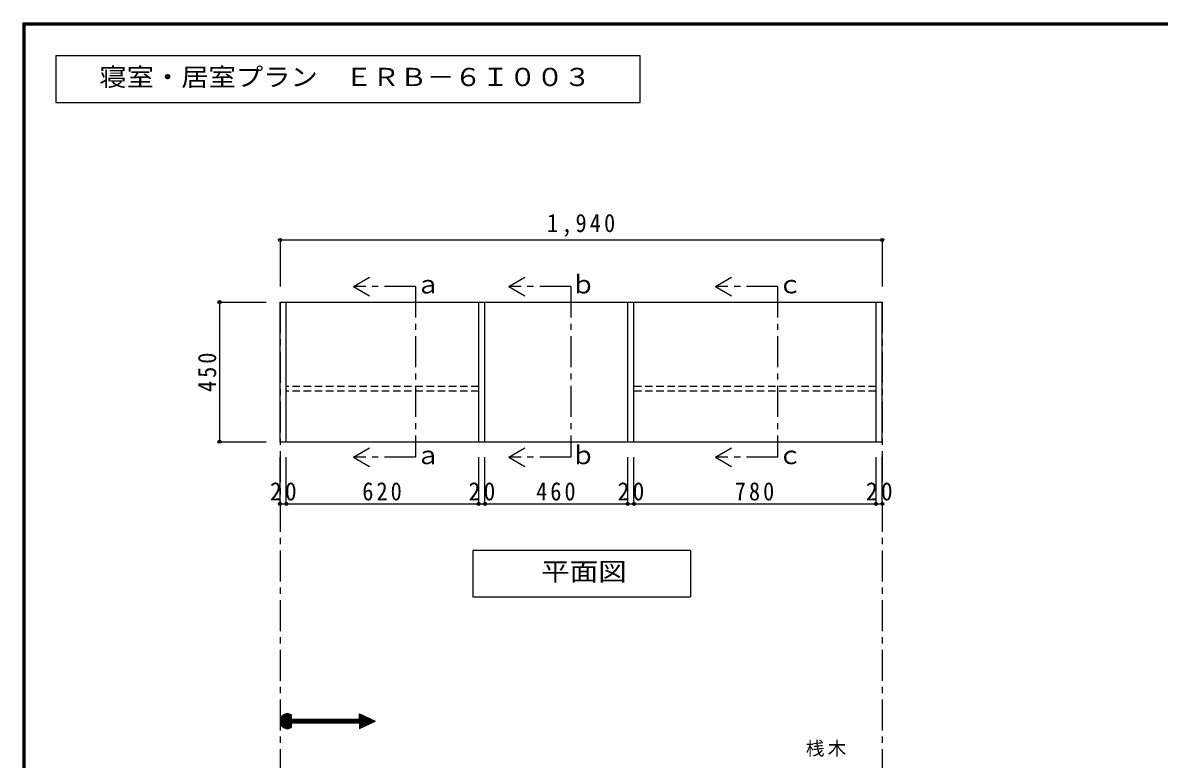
# Model space of a CAD drawing. Units: millimetres at full size, sheet at 1:20. Extents: x -3922 to 3878, y -2932 to 2722.
# Drawn here: x -3922 to -261, y 350 to 2722 of the extents above; entities that cross this region are included whole.
import ezdxf
from ezdxf.enums import TextEntityAlignment as Align

# ---------------------------------------------------------------- set-up
doc = ezdxf.new("R2010")
doc.units = ezdxf.units.MM
doc.header["$LTSCALE"] = 20
doc.header["$PDMODE"] = 32
doc.header["$PDSIZE"] = 10
doc.linetypes.add('CHAIN1', pattern=[8, 5, -1, 1, -1])
doc.linetypes.add('DASHED1', pattern=[1.8, 1.2, -0.6])
for name, color, linetype in [('0-2_本体', 2, 'Continuous'), ('0-3_固定棚', 2, 'Continuous'), ('0-4_可動棚', 3, 'Continuous'), ('0-6_ﾊﾟｲﾌﾟﾊﾝｶﾞｰ', 4, 'Continuous'), ('0-A_文字', 7, 'Continuous'), ('0-B_寸法', 4, 'Continuous'), ('F-1_枠', 6, 'Continuous')]:
    doc.layers.add(name, color=color, linetype=linetype)
doc.styles.add('ＭＳ ゴシック', font='')
doc.styles.get('ＭＳ ゴシック').set_extended_font_data('MS Gothic')

msp = doc.modelspace()

# ---------------------------------------------------------------- linework, layer by layer
at = {"layer": '0-2_本体'}
for p, q in [((-3093.06, 1822.73), (-3073.06, 1822.73)), ((-3093.06, 1372.73), (-3093.06, 1822.73)), ((-3073.06, 1372.73), (-3073.06, 1822.73)), ((-2453.06, 1372.73), (-2453.06, 1822.73)), ((-2453.06, 1822.73), (-2433.06, 1822.73)), ((-2433.06, 1372.73), (-2433.06, 1822.73)), ((-1953.06, 1372.73), (-1953.06, 1822.73)), ((-1153.06, 1372.73), (-1153.06, 1822.73)), ((-3093.06, 1372.73), (-3073.06, 1372.73)), ((-2453.06, 1372.73), (-2433.06, 1372.73)), ((-1973.06, 1372.73), (-1953.06, 1372.73)), ((-1173.06, 1372.73), (-1153.06, 1372.73))]:
    msp.add_line(p, q, dxfattribs=at)
at = {"layer": '0-2_本体', "color": 3}
msp.add_line((-3093.06, 1372.73), (-1153.06, 1372.73), dxfattribs=at)
at = {"layer": '0-2_本体'}
for points in [[(-1973.06, 1372.73), (-1973.06, 1822.73), (-1953.06, 1822.73)], [(-1173.06, 1372.73), (-1173.06, 1822.73), (-1153.06, 1822.73)]]:
    msp.add_lwpolyline(points, dxfattribs=at)
at = {"layer": '0-3_固定棚', "color": 3}
for p, q in [((-3073.06, 1822.73), (-2453.06, 1822.73)), ((-1953.06, 1822.73), (-1173.06, 1822.73))]:
    msp.add_line(p, q, dxfattribs=at)
at = {"layer": '0-4_可動棚'}
msp.add_line((-2433.06, 1822.73), (-1973.06, 1822.73), dxfattribs=at)
at = {"layer": '0-6_ﾊﾟｲﾌﾟﾊﾝｶﾞｰ', "linetype": 'DASHED1'}
for p, q in [((-2453.06, 1550.22), (-3073.06, 1550.22)), ((-1173.06, 1550.22), (-1953.06, 1550.22)), ((-2453.06, 1535.24), (-3073.06, 1535.24)), ((-1173.06, 1535.24), (-1953.06, 1535.24))]:
    msp.add_line(p, q, dxfattribs=at)
at = {"layer": '0-A_文字'}
for p, q in [((-3815.36, 2615.63), (-3815.36, 2465.63)), ((-1933.23, 2615.63), (-3815.36, 2615.63)), ((-1933.23, 2465.63), (-1933.23, 2615.63)), ((-3815.36, 2465.63), (-1933.23, 2465.63)), ((-2856.55, 1872.73), (-2804.59, 1902.73)), ((-2856.55, 1872.73), (-2804.59, 1842.73)), ((-2356.53, 1872.73), (-2304.57, 1902.73)), ((-2356.53, 1872.73), (-2304.57, 1842.73)), ((-1690.1, 1872.73), (-1638.14, 1902.73)), ((-1690.1, 1872.73), (-1638.14, 1842.73)), ((-2856.55, 1322.73), (-2804.59, 1352.73)), ((-2856.55, 1322.73), (-2804.59, 1292.73)), ((-2356.53, 1322.73), (-2304.57, 1352.73)), ((-2356.53, 1322.73), (-2304.57, 1292.73)), ((-1690.1, 1322.73), (-1638.14, 1352.73)), ((-1690.1, 1322.73), (-1638.14, 1292.73)), ((-1771.06, 1022.73), (-2472.06, 1022.73)), ((-1771.06, 1022.73), (-1771.06, 872.73)), ((-3093.06, 472.25), (-3069.1, 496.2)), ((-3092.92, 475.22), (-3072.07, 496.06)), ((-3092.87, 469.61), (-3066.46, 496.02)), ((-3092.44, 467.21), (-3064.06, 495.58)), ((-3092.26, 478.71), (-3075.56, 495.4)), ((-3091.81, 465.01), (-3061.87, 494.96)), ((-3091.01, 462.98), (-3059.83, 494.16)), ((-3090.5, 483.29), (-3080.15, 493.65)), ((-3090.07, 461.09), (-3057.95, 493.22)), ((-3088.99, 459.34), (-3057.65, 490.69)), ((-3087.79, 457.72), (-3057.65, 487.86)), ((-3086.46, 456.22), (-3057.65, 485.03)), ((-3085.01, 454.84), (-3057.65, 482.21)), ((-3083.44, 453.58), (-3057.65, 479.38)), ((-3081.75, 452.44), (-3055.7, 478.49)), ((-3079.93, 451.44), (-3052.87, 478.49)), ((-3077.96, 450.57), (-3050.04, 478.49)), ((-3075.84, 449.87), (-3047.22, 478.49)), ((-3056.18, 466.7), (-3044.39, 478.49)), ((-3053.35, 466.7), (-3041.56, 478.49)), ((-3050.52, 466.7), (-3038.73, 478.49)), ((-3047.7, 466.7), (-3035.9, 478.49)), ((-3044.87, 466.7), (-3033.07, 478.49)), ((-3042.04, 466.7), (-3030.24, 478.49)), ((-3039.21, 466.7), (-3027.42, 478.49)), ((-3036.38, 466.7), (-3024.59, 478.49)), ((-3033.55, 466.7), (-3021.76, 478.49)), ((-3030.72, 466.7), (-3018.93, 478.49)), ((-3027.9, 466.7), (-3016.1, 478.49)), ((-3025.07, 466.7), (-3013.27, 478.49)), ((-3022.24, 466.7), (-3010.45, 478.49)), ((-3019.41, 466.7), (-3007.62, 478.49)), ((-3016.58, 466.7), (-3004.79, 478.49)), ((-3013.75, 466.7), (-3001.96, 478.49)), ((-3010.93, 466.7), (-2999.13, 478.49)), ((-3008.1, 466.7), (-2996.3, 478.49)), ((-3005.27, 466.7), (-2993.48, 478.49)), ((-3002.44, 466.7), (-2990.65, 478.49)), ((-2999.61, 466.7), (-2987.82, 478.49)), ((-2996.78, 466.7), (-2984.99, 478.49)), ((-2993.96, 466.7), (-2982.16, 478.49)), ((-2991.13, 466.7), (-2979.33, 478.49)), ((-2988.3, 466.7), (-2976.5, 478.49)), ((-2985.47, 466.7), (-2973.68, 478.49)), ((-2982.64, 466.7), (-2970.85, 478.49)), ((-2979.81, 466.7), (-2968.02, 478.49)), ((-2976.98, 466.7), (-2965.19, 478.49)), ((-2974.16, 466.7), (-2962.36, 478.49)), ((-2971.33, 466.7), (-2959.53, 478.49)), ((-2968.5, 466.7), (-2956.71, 478.49)), ((-2965.67, 466.7), (-2953.88, 478.49)), ((-2962.84, 466.7), (-2951.05, 478.49)), ((-2960.01, 466.7), (-2948.22, 478.49)), ((-2957.19, 466.7), (-2945.39, 478.49)), ((-2954.36, 466.7), (-2942.56, 478.49)), ((-2951.53, 466.7), (-2939.73, 478.49)), ((-2948.7, 466.7), (-2936.91, 478.49)), ((-2945.87, 466.7), (-2934.08, 478.49)), ((-2943.04, 466.7), (-2931.25, 478.49)), ((-2940.22, 466.7), (-2928.42, 478.49)), ((-2937.39, 466.7), (-2925.59, 478.49)), ((-2934.56, 466.7), (-2922.76, 478.49)), ((-2931.73, 466.7), (-2919.94, 478.49)), ((-2928.9, 466.7), (-2917.11, 478.49)), ((-2926.07, 466.7), (-2914.28, 478.49)), ((-2923.24, 466.7), (-2911.45, 478.49)), ((-2920.42, 466.7), (-2908.62, 478.49)), ((-2917.59, 466.7), (-2905.79, 478.49)), ((-2914.76, 466.7), (-2902.97, 478.49)), ((-2911.93, 466.7), (-2900.14, 478.49)), ((-2909.1, 466.7), (-2897.31, 478.49)), ((-2906.27, 466.7), (-2894.48, 478.49)), ((-2903.45, 466.7), (-2891.65, 478.49)), ((-2900.62, 466.7), (-2888.82, 478.49)), ((-2897.79, 466.7), (-2885.99, 478.49)), ((-2894.96, 466.7), (-2883.17, 478.49)), ((-2892.13, 466.7), (-2880.34, 478.49)), ((-2889.3, 466.7), (-2877.51, 478.49)), ((-2886.47, 466.7), (-2874.68, 478.49)), ((-2883.65, 466.7), (-2871.85, 478.49)), ((-2880.82, 466.7), (-2869.02, 478.49)), ((-2877.99, 466.7), (-2866.2, 478.49)), ((-2875.16, 466.7), (-2863.37, 478.49)), ((-2872.33, 466.7), (-2860.54, 478.49)), ((-2869.5, 466.7), (-2857.71, 478.49)), ((-2866.68, 466.7), (-2854.88, 478.49)), ((-2863.85, 466.7), (-2852.05, 478.49)), ((-2861.02, 466.7), (-2849.23, 478.49)), ((-2858.19, 466.7), (-2846.4, 478.49)), ((-2855.36, 466.7), (-2843.57, 478.49)), ((-2852.53, 466.7), (-2840.74, 478.49)), ((-2849.71, 466.7), (-2837.91, 478.49)), ((-2846.88, 466.7), (-2823.65, 489.93)), ((-2844.05, 466.7), (-2821.72, 489.03)), ((-2841.22, 466.7), (-2819.78, 488.13)), ((-2838.39, 466.7), (-2817.85, 487.24)), ((-2837.16, 496.21), (-2786.34, 472.6)), ((-2837.16, 478.49), (-2837.16, 496.21)), ((-2837.16, 493.39), (-2835.23, 495.31)), ((-2837.16, 490.56), (-2833.3, 494.42)), ((-2837.16, 487.73), (-2831.37, 493.52)), ((-2837.16, 484.9), (-2829.44, 492.62)), ((-2837.16, 482.07), (-2827.51, 491.72)), ((-2837.16, 479.24), (-2825.58, 490.83)), ((-2837.16, 465.1), (-2815.92, 486.34)), ((-2837.16, 462.27), (-2813.99, 485.44)), ((-2837.16, 459.45), (-2812.06, 484.55)), ((-2837.16, 456.62), (-2810.13, 483.65)), ((-2837.16, 453.79), (-2808.2, 482.75)), ((-2837.16, 450.96), (-2806.27, 481.85)), ((-2835.57, 449.73), (-2804.34, 480.96)), ((-2830.28, 452.18), (-2802.4, 480.06)), ((-2825, 454.64), (-2800.47, 479.16)), ((-2819.72, 457.09), (-2798.54, 478.26)), ((-2814.43, 459.54), (-2796.61, 477.37)), ((-2809.15, 462), (-2794.68, 476.47)), ((-3073.54, 449.34), (-3057.65, 465.23)), ((-3071.01, 449.04), (-3057.65, 462.41)), ((-3068.2, 449.02), (-3057.65, 459.58)), ((-3064.98, 449.41), (-3057.65, 456.75)), ((-3061.03, 450.54), (-3057.65, 453.92)), ((-3057.65, 466.7), (-3057.65, 452.15)), ((-3057.65, 466.7), (-2837.16, 466.7)), ((-2837.16, 448.99), (-2786.34, 472.6)), ((-2837.16, 466.7), (-2837.16, 448.99)), ((-2803.87, 464.45), (-2792.75, 475.57)), ((-2798.59, 466.91), (-2790.82, 474.68)), ((-2793.3, 469.36), (-2788.89, 473.78)), ((-2788.02, 471.82), (-2786.95, 472.88))]:
    msp.add_line(p, q, dxfattribs=at)
at = {"layer": '0-A_文字', "linetype": 'CHAIN1'}
for p, q in [((-2656.55, 1872.73), (-2856.55, 1872.73)), ((-2656.55, 1872.73), (-2656.55, 1322.73)), ((-2156.53, 1872.73), (-2356.53, 1872.73)), ((-2156.53, 1872.73), (-2156.53, 1322.73)), ((-1490.1, 1872.73), (-1690.1, 1872.73)), ((-1490.1, 1872.73), (-1490.1, 1322.73)), ((-3093.06, 1822.73), (-3093.06, -1711.27)), ((-1153.06, 1822.73), (-1153.06, -1711.27)), ((-2656.55, 1322.73), (-2856.55, 1322.73)), ((-2156.53, 1322.73), (-2356.53, 1322.73)), ((-1490.1, 1322.73), (-1690.1, 1322.73))]:
    msp.add_line(p, q, dxfattribs=at)
at = {"layer": '0-A_文字'}
for points in [[(-2472.06, 1022.73), (-2472.06, 872.73), (-1771.06, 872.73)], [(-3057.65, 493.04), (-3057.65, 478.49), (-2837.16, 478.49)]]:
    msp.add_lwpolyline(points, dxfattribs=at)
msp.add_arc((-3069.45, 472.6), 23.61, 60, 300, dxfattribs=at)
at = {"layer": '0-B_寸法'}
for p, q in [((-3093.06, 2022.73), (-3093.06, 1872.73)), ((-3093.06, 2022.73), (-1153.06, 2022.73)), ((-1153.06, 2022.73), (-1153.06, 1872.73)), ((-3288.06, 1822.73), (-3138.06, 1822.73)), ((-3288.06, 1822.73), (-3288.06, 1372.73)), ((-3288.06, 1372.73), (-3138.06, 1372.73)), ((-3093.06, 1172.73), (-3093.06, 1322.73)), ((-3073.06, 1172.73), (-3073.06, 1322.73)), ((-2453.06, 1172.73), (-2453.06, 1322.73)), ((-2433.06, 1172.73), (-2433.06, 1322.73)), ((-2433.06, 1172.73), (-2433.06, 1322.73)), ((-1973.06, 1172.73), (-1973.06, 1322.73)), ((-1953.06, 1172.73), (-1953.06, 1322.73)), ((-1173.06, 1172.73), (-1173.06, 1322.73)), ((-1153.06, 1172.73), (-1153.06, 1322.73)), ((-3093.06, 1172.73), (-3073.06, 1172.73)), ((-3073.06, 1172.73), (-2453.06, 1172.73)), ((-2453.06, 1172.73), (-2433.06, 1172.73)), ((-2433.06, 1172.73), (-1973.06, 1172.73)), ((-1973.06, 1172.73), (-1953.06, 1172.73)), ((-1953.06, 1172.73), (-1173.06, 1172.73)), ((-1173.06, 1172.73), (-1153.06, 1172.73))]:
    msp.add_line(p, q, dxfattribs=at)
at = {"layer": '0-B_寸法', "color": 7}
for p in [(-3093.06, 2022.73), (-1153.06, 2022.73), (-3288.06, 1822.73), (-3288.06, 1372.73), (-3093.06, 1172.73), (-3073.06, 1172.73), (-2453.06, 1172.73), (-2433.06, 1172.73), (-1973.06, 1172.73), (-1953.06, 1172.73), (-1173.06, 1172.73), (-1153.06, 1172.73)]:
    msp.add_point(p, dxfattribs=at)
at = {"layer": 'F-1_枠'}
for p, q in [((-3922.03, 2722.29), (-3922.03, -2864.37)), ((-3922.03, 2722.29), (3877.97, 2722.29)), ((-3922.03, 2718.96), (3877.97, 2718.96)), ((-3922.03, 2715.63), (3877.97, 2715.63)), ((-3918.7, 2722.29), (-3918.7, -2864.37)), ((-3915.36, 2722.29), (-3915.36, -2864.37))]:
    msp.add_line(p, q, dxfattribs=at)

# ---------------------------------------------------------------- texts
at = {"layer": '0-A_文字', "style": 'ＭＳ ゴシック'}
for s, width, p in [('寝室・居室プラン\u3000ＥＲＢ－６Ｉ００３', 1.1, (-3675.36, 2500.63)), ('平面図', 1.15, (-2252.06, 907.73))]:
    msp.add_text(s, height=58.65, dxfattribs=dict(at, width=width)).set_placement(p, align=Align.BOTTOM_LEFT)
for s, p in [('ｂ', (-2156.53, 1832.73)), ('ａ', (-2656.55, 1832.73)), ('ｃ', (-1490.1, 1832.73)), ('ｂ', (-2156.53, 1282.73)), ('ａ', (-2656.55, 1282.73)), ('ｃ', (-1490.1, 1282.73))]:
    msp.add_text(s, height=58.65, dxfattribs=at).set_placement(p, align=Align.BOTTOM_LEFT)
at = {"layer": '0-A_文字', "insert": (-1399.26, 358.08), "char_height": 43.99, "attachment_point": 7, "style": 'ＭＳ ゴシック'}
msp.add_mtext('\\T1.17;桟木', dxfattribs=at)
at = {"layer": '0-B_寸法', "color": 7, "char_height": 58.65, "attachment_point": 7, "style": 'ＭＳ ゴシック'}
for s, insert in [('\\T1.28;\\W0.9;1,940', (-2233.06, 2032.73)), ('\\T1.27;\\W0.95;20', (-3125.56, 1182.73)), ('\\T1.27;\\W0.9;620', (-2828.06, 1182.73)), ('\\T1.27;\\W0.95;20', (-2485.56, 1182.73)), ('\\T1.27;\\W0.9;460', (-2268.06, 1182.73)), ('\\T1.27;\\W0.95;20', (-2005.56, 1182.73)), ('\\T1.27;\\W0.9;780', (-1628.06, 1182.73)), ('\\T1.27;\\W0.95;20', (-1205.56, 1182.73))]:
    msp.add_mtext(s, dxfattribs=dict(at, insert=insert))
at = {"layer": '0-B_寸法', "color": 7, "insert": (-3298.06, 1532.73), "char_height": 58.65, "attachment_point": 7, "rotation": 90, "style": 'ＭＳ ゴシック'}
msp.add_mtext('\\T1.27;\\W0.9;450', dxfattribs=at)

doc.saveas('drawing.dxf')
